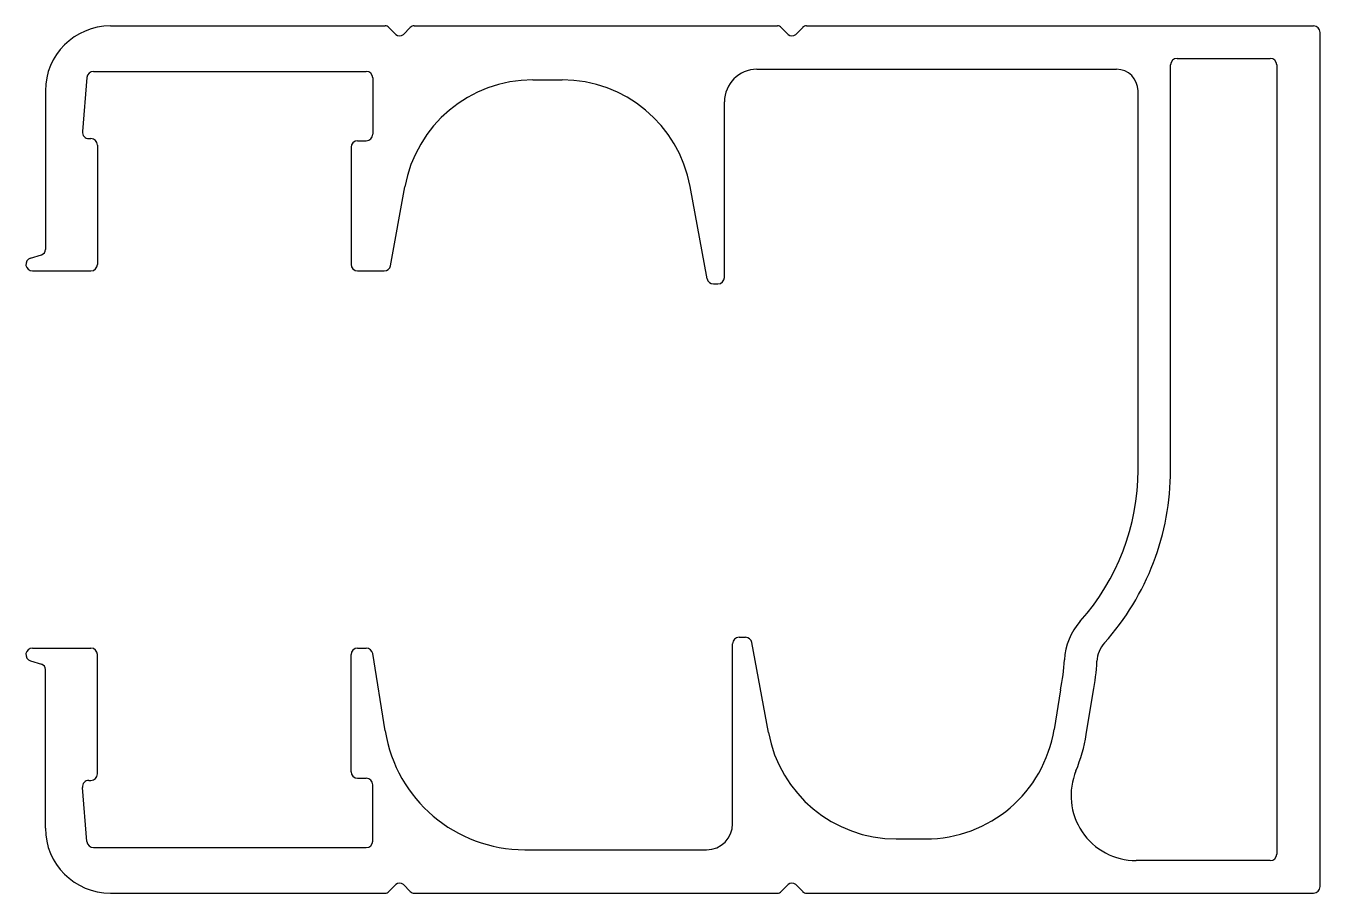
# Model space of a CAD drawing. Extents: x 2349.6 to 2409.3, y 1347.9 to 1387.9.
import ezdxf

# ---------------------------------------------------------------- set-up
doc = ezdxf.new("R2010")
doc.units = 0
doc.layers.get('0').update_dxf_attribs({"linetype": 'CONTINUOUS'})

msp = doc.modelspace()

# ---------------------------------------------------------------- linework, layer by layer
at = {"linetype": 'CONTINUOUS'}
for p, q in [((2353.542, 1387.931), (2366.207, 1387.931)), ((2366.701, 1387.54), (2366.384, 1387.858)), ((2367.055, 1387.54), (2367.373, 1387.858)), ((2367.549, 1387.931), (2384.307, 1387.931)), ((2384.801, 1387.54), (2384.484, 1387.858)), ((2385.155, 1387.54), (2385.473, 1387.858)), ((2385.649, 1387.931), (2409.042, 1387.931)), ((2409.342, 1348.231), (2409.342, 1387.631)), ((2402.742, 1386.431), (2407.042, 1386.431)), ((2352.759, 1385.831), (2365.342, 1385.831)), ((2383.365, 1385.931), (2399.942, 1385.931)), ((2402.442, 1367.445), (2402.442, 1386.131)), ((2407.342, 1386.131), (2407.342, 1349.731)), ((2352.46, 1385.556), (2352.25, 1383.056)), ((2365.642, 1385.531), (2365.642, 1382.931)), ((2373.025, 1385.44), (2374.382, 1385.44)), ((2350.542, 1384.931), (2350.542, 1377.615)), ((2400.942, 1367.445), (2400.942, 1384.931)), ((2381.865, 1376.331), (2381.865, 1384.431)), ((2352.549, 1382.731), (2352.642, 1382.731)), ((2352.942, 1382.431), (2352.942, 1376.931)), ((2364.642, 1382.331), (2364.642, 1376.931)), ((2364.942, 1382.631), (2365.342, 1382.631)), ((2366.464, 1376.87), (2367.12, 1380.506)), ((2381.067, 1376.27), (2380.283, 1380.527)), ((2349.853, 1377.218), (2350.366, 1377.377)), ((2349.942, 1376.631), (2352.642, 1376.631)), ((2364.942, 1376.631), (2366.17, 1376.631)), ((2381.361, 1376.031), (2381.565, 1376.031)), ((2382.242, 1351.131), (2382.242, 1359.431)), ((2382.542, 1359.731), (2382.833, 1359.731)), ((2383.893, 1355.342), (2383.128, 1359.486)), ((2349.942, 1359.231), (2352.642, 1359.231)), ((2352.942, 1353.431), (2352.942, 1358.931)), ((2364.642, 1353.531), (2364.642, 1358.931)), ((2364.942, 1359.231), (2365.342, 1359.231)), ((2366.216, 1355.41), (2365.638, 1358.979)), ((2349.853, 1358.645), (2350.366, 1358.486)), ((2350.542, 1350.931), (2350.542, 1358.247)), ((2397.361, 1357.309), (2397.07, 1355.485)), ((2398.552, 1355.249), (2398.872, 1357.199)), ((2352.46, 1350.306), (2352.25, 1352.806)), ((2352.549, 1353.131), (2352.642, 1353.131)), ((2364.942, 1353.231), (2365.342, 1353.231)), ((2365.642, 1350.331), (2365.642, 1352.931)), ((2389.793, 1350.431), (2391.145, 1350.431)), ((2352.759, 1350.031), (2365.342, 1350.031)), ((2372.654, 1349.931), (2381.042, 1349.931)), ((2407.042, 1349.431), (2400.854, 1349.431)), ((2366.701, 1348.322), (2366.384, 1348.004)), ((2367.055, 1348.322), (2367.373, 1348.004)), ((2384.801, 1348.322), (2384.484, 1348.004)), ((2385.155, 1348.322), (2385.473, 1348.004)), ((2353.542, 1347.931), (2366.207, 1347.931)), ((2367.549, 1347.931), (2384.307, 1347.931)), ((2385.649, 1347.931), (2409.042, 1347.931))]:
    msp.add_line(p, q, dxfattribs=at)
for centre, radius, start, end in [((2353.542, 1384.931), 3, 90, 180), ((2366.207, 1387.681), 0.25, 45, 90), ((2366.878, 1387.717), 0.25, 225, 315), ((2367.549, 1387.681), 0.25, 90, 135), ((2384.307, 1387.681), 0.25, 45, 90), ((2384.978, 1387.717), 0.25, 225, 315), ((2385.649, 1387.681), 0.25, 90, 135), ((2409.042, 1387.631), 0.3, 0, 90), ((2402.742, 1386.131), 0.3, 90, 180), ((2407.042, 1386.131), 0.3, 0, 90), ((2352.759, 1385.531), 0.3, 90, 175.18314), ((2365.342, 1385.531), 0.3, 0, 90), ((2383.365, 1384.431), 1.5, 90, 180), ((2399.942, 1384.931), 1, 0, 90), ((2373.025, 1379.44), 6, 90, 169.76633), ((2374.382, 1379.44), 6, 10.44012, 90), ((2352.549, 1383.031), 0.3, 175.18314, 270), ((2352.642, 1382.431), 0.3, 0, 90), ((2365.342, 1382.931), 0.3, 270, 0), ((2364.942, 1382.331), 0.3, 90, 180), ((2350.292, 1377.615), 0.25, 287.21703, 360), ((2349.942, 1376.931), 0.3, 107.21703, 270), ((2352.642, 1376.931), 0.3, 270, 0), ((2364.942, 1376.931), 0.3, 180, 270), ((2366.17, 1376.931), 0.3, 270, 348.25771), ((2381.361, 1376.331), 0.3, 191.74229, 270), ((2381.565, 1376.331), 0.3, 270, 0), ((2390.485, 1367.445), 10.457, 318.1724, 0), ((2390.485, 1367.445), 11.957, 318.1724, 360), ((2400.414, 1358.558), 2.868, 138.1724, 177.29748), ((2382.542, 1359.431), 0.3, 90, 180), ((2382.833, 1359.431), 0.3, 10.45485, 90), ((2400.414, 1358.558), 1.368, 138.1724, 177.29748), ((2349.942, 1358.931), 0.3, 90, 252.78297), ((2352.642, 1358.931), 0.3, 0, 90), ((2364.942, 1358.931), 0.3, 90, 180), ((2365.342, 1358.931), 0.3, 9.20662, 90), ((2350.292, 1358.247), 0.25, 0, 72.78297), ((2389.558, 1359.071), 8, 347.27544, 357.29748), ((2389.558, 1359.071), 9.5, 348.63902, 357.29748), ((2372.654, 1356.453), 6.522, 189.20662, 270), ((2389.793, 1356.431), 6, 190.45485, 270), ((2391.145, 1356.431), 6, 270, 350.93145), ((2391.145, 1356.431), 7.5, 337.60731, 350.93145), ((2352.642, 1353.431), 0.3, 270, 360), ((2364.942, 1353.531), 0.3, 180, 270), ((2400.854, 1352.431), 3, 157.60731, 270), ((2352.549, 1352.831), 0.3, 90, 184.81686), ((2365.342, 1352.931), 0.3, 0, 90), ((2381.042, 1351.131), 1.2, 270, 360), ((2353.542, 1350.931), 3, 180, 270), ((2352.759, 1350.331), 0.3, 184.81686, 270), ((2365.342, 1350.331), 0.3, 270, 0), ((2407.042, 1349.731), 0.3, 270, 0), ((2366.878, 1348.145), 0.25, 45, 135), ((2384.978, 1348.145), 0.25, 45, 135), ((2409.042, 1348.231), 0.3, 270, 0), ((2366.207, 1348.181), 0.25, 270, 315), ((2367.549, 1348.181), 0.25, 225, 270), ((2384.307, 1348.181), 0.25, 270, 315), ((2385.649, 1348.181), 0.25, 225, 270)]:
    msp.add_arc(centre, radius, start, end, dxfattribs=at)

doc.saveas('drawing.dxf')
